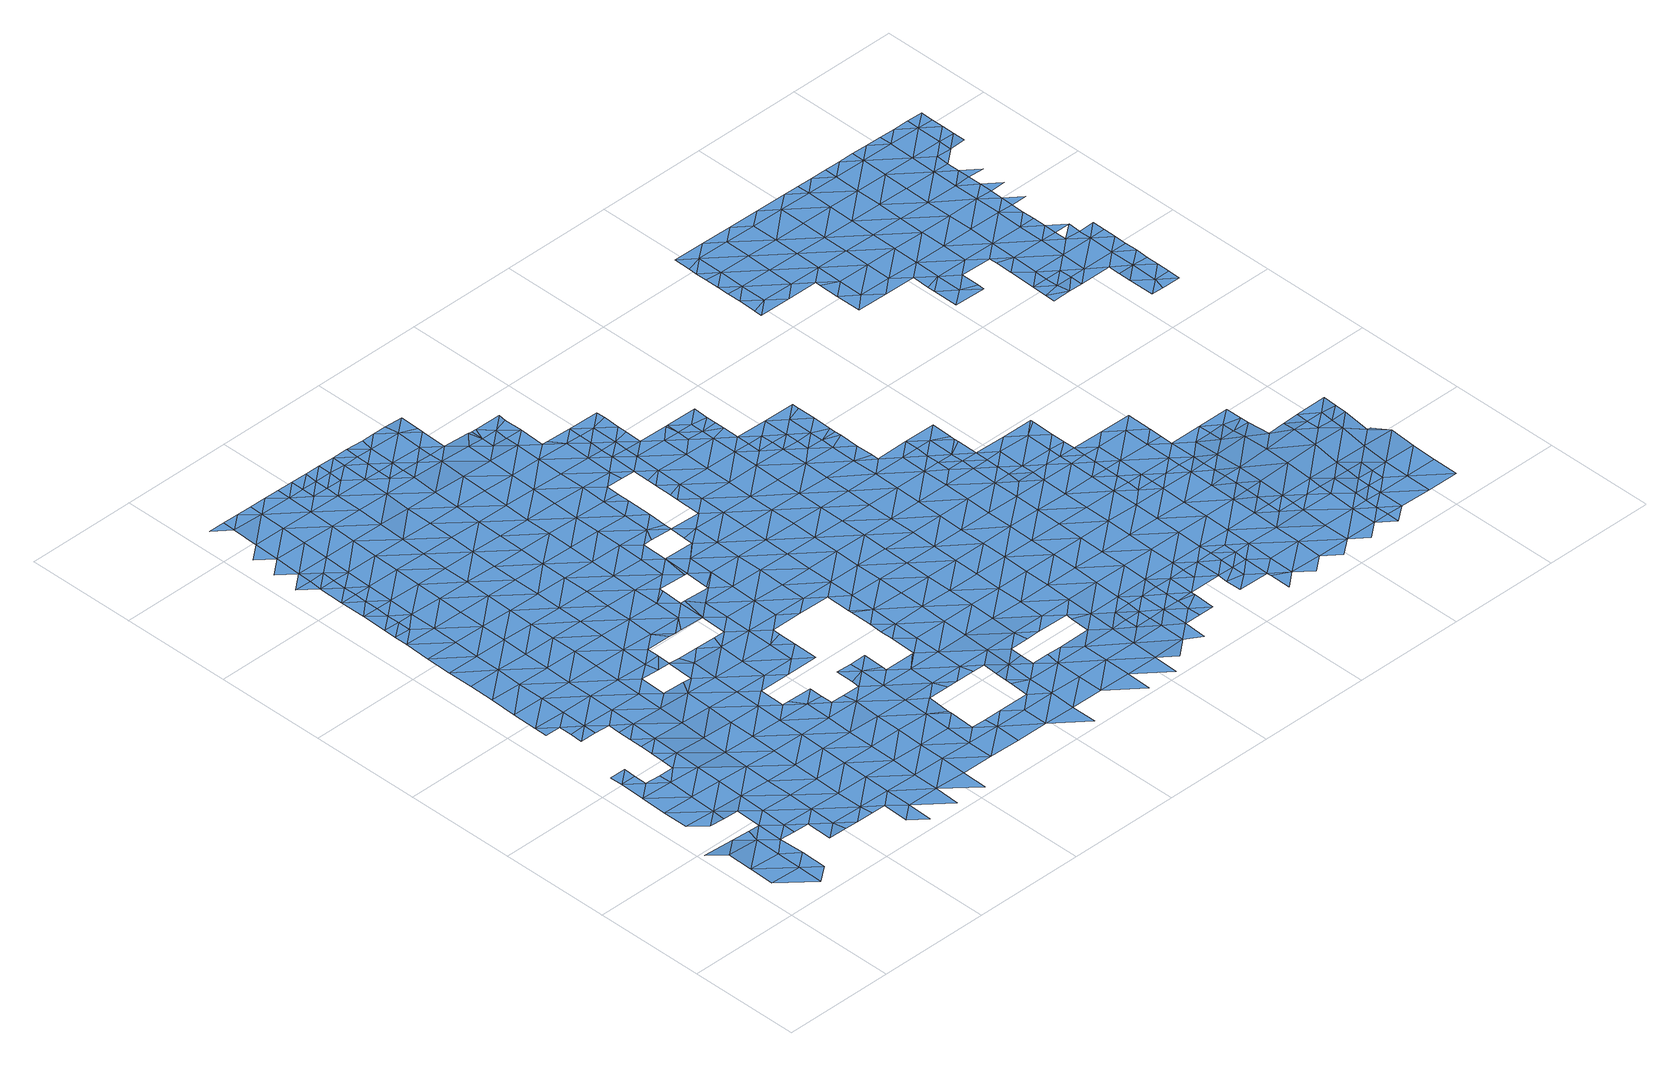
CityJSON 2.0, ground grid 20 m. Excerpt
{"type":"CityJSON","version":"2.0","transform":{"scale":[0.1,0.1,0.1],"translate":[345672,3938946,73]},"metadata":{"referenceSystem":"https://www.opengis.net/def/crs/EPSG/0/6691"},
"CityObjects":{
"waterbody1":{"type":"WaterBody","attributes":{"name":"5","class":"1140","function":"1","WaterBodyRiverFloodingRiskAttribute.description":"3","WaterBodyRiverFloodingRiskAttribute.rankOrg":"1","WaterBodyRiverFloodingRiskAttribute.adminType":"2","WaterBodyRiverFloodingRiskAttribute.scale":"L2"},"geometry":[{"type":"MultiSurface","lod":"1","boundaries":[[[0,1,2]],[[2,1,3]],[[4,5,0]],[[6,5,7]],[[8,4,0]],[[8,0,2]],[[4,7,5]],[[2,3,9]],[[10,2,9]],[[8,2,10]],[[4,11,7]],[[12,13,14]],[[15,13,12]],[[16,17,15]],[[4,8,18]],[[8,10,18]],[[12,14,19]],[[17,20,21]],[[22,4,18]],[[11,4,22]],[[16,15,12]],[[16,23,17]],[[20,24,21]],[[21,25,26]],[[24,25,21]],[[17,23,20]],[[12,19,27]],[[22,18,28]],[[18,29,28]],[[28,30,22]],[[31,16,12]],[[22,30,27]],[[32,20,23]],[[29,33,28]],[[12,27,34]],[[35,23,16]],[[23,36,32]],[[27,30,34]],[[31,12,34]],[[28,37,30]],[[38,39,40]],[[33,41,42]],[[41,43,42]],[[28,33,37]],[[35,16,31]],[[23,35,36]],[[30,44,34]],[[39,45,40]],[[37,33,42]],[[40,46,47]],[[48,49,50]],[[43,51,42]],[[50,49,52]],[[39,48,50]],[[36,53,54]],[[55,31,34]],[[30,37,44]],[[50,45,39]],[[56,57,47]],[[54,53,58]],[[59,37,42]],[[36,35,53]],[[60,55,34]],[[52,61,50]],[[31,55,35]],[[46,56,47]],[[34,44,60]],[[40,45,46]],[[62,63,57]],[[64,65,66]],[[64,58,65]],[[42,51,59]],[[58,53,65]],[[67,59,51]],[[35,68,53]],[[59,69,37]],[[70,45,50]],[[71,66,72]],[[44,37,69]],[[66,65,72]],[[61,71,72]],[[70,46,45]],[[50,61,73]],[[62,57,56]],[[74,63,62]],[[75,76,74]],[[35,55,68]],[[77,59,67]],[[60,44,78]],[[61,72,73]],[[65,53,79]],[[70,50,73]],[[60,80,55]],[[44,69,78]],[[81,82,76]],[[46,83,56]],[[53,68,79]],[[79,84,65]],[[74,62,75]],[[77,85,59]],[[86,87,88]],[[89,69,59]],[[72,65,84]],[[82,90,91]],[[80,60,78]],[[55,92,68]],[[80,92,55]],[[83,46,70]],[[77,88,87]],[[56,93,62]],[[81,76,75]],[[83,93,56]],[[85,89,59]],[[81,94,82]],[[87,85,77]],[[73,72,95]],[[96,70,73]],[[69,97,78]],[[92,98,68]],[[72,84,95]],[[90,82,94]],[[99,83,70]],[[96,73,95]],[[79,68,100]],[[101,81,75]],[[102,85,87]],[[62,93,103]],[[97,69,89]],[[75,62,104]],[[105,106,107]],[[105,90,94]],[[107,90,105]],[[68,98,100]],[[108,95,84]],[[80,78,109]],[[99,70,96]],[[80,110,92]],[[111,93,83]],[[84,79,112]],[[62,103,104]],[[113,114,115]],[[99,116,83]],[[109,78,97]],[[109,110,80]],[[102,87,117]],[[95,118,96]],[[119,120,121]],[[119,106,120]],[[92,110,98]],[[116,111,83]],[[122,123,115]],[[79,100,112]],[[101,75,104]],[[106,105,120]],[[94,81,101]],[[108,118,95]],[[114,124,115]],[[89,85,125]],[[126,99,96]],[[93,127,103]],[[101,128,94]],[[94,129,105]],[[125,85,102]],[[130,131,132]],[[108,84,112]],[[130,121,131]],[[126,96,118]],[[125,133,89]],[[134,135,122]],[[121,120,131]],[[128,129,94]],[[110,136,98]],[[124,137,115]],[[97,89,133]],[[138,122,115]],[[105,139,120]],[[140,112,100]],[[141,142,124]],[[141,132,142]],[[126,143,99]],[[127,144,103]],[[132,131,142]],[[100,98,140]],[[93,111,127]],[[137,138,115]],[[99,145,116]],[[146,131,120]],[[104,103,144]],[[109,97,147]],[[142,137,124]],[[148,125,102]],[[118,108,149]],[[143,145,99]],[[150,151,102]],[[98,136,140]],[[152,153,154]],[[97,133,147]],[[144,155,104]],[[139,105,129]],[[116,145,111]],[[156,143,126]],[[138,157,122]],[[151,148,102]],[[158,149,108]],[[101,104,155]],[[110,109,159]],[[101,160,128]],[[161,133,125]],[[108,112,162]],[[159,109,147]],[[134,122,157]],[[162,112,140]],[[163,158,108]],[[146,120,139]],[[111,164,127]],[[146,165,131]],[[162,163,108]],[[166,140,136]],[[128,160,129]],[[157,167,134]],[[145,164,111]],[[148,161,125]],[[152,154,168]],[[136,110,169]],[[142,131,165]],[[142,170,137]],[[154,134,167]],[[160,101,155]],[[110,159,169]],[[129,171,139]],[[172,138,137]],[[143,156,173]],[[160,171,129]],[[174,140,166]],[[168,154,167]],[[173,156,175]],[[162,140,174]],[[144,127,176]],[[147,133,177]],[[166,136,178]],[[179,155,144]],[[163,180,158]],[[145,143,181]],[[136,169,178]],[[182,146,139]],[[181,143,173]],[[127,164,176]],[[177,183,147]],[[142,165,170]],[[175,158,180]],[[151,184,148]],[[171,182,139]],[[185,163,162]],[[133,161,177]],[[166,178,186]],[[187,168,167]],[[181,188,145]],[[159,147,183]],[[159,189,169]],[[190,175,180]],[[191,178,169]],[[155,192,160]],[[157,138,172]],[[145,193,164]],[[144,176,179]],[[137,170,172]],[[182,194,146]],[[162,174,185]],[[184,195,148]],[[189,191,169]],[[167,196,187]],[[197,190,180]],[[164,193,176]],[[165,146,194]],[[191,198,178]],[[192,155,179]],[[163,199,180]],[[167,157,200]],[[161,148,195]],[[186,178,201]],[[165,202,170]],[[203,177,161]],[[204,199,163]],[[159,183,189]],[[157,172,200]],[[193,145,188]],[[200,205,167]],[[206,179,176]],[[204,163,185]],[[201,178,198]],[[171,160,207]],[[199,197,180]],[[174,208,185]],[[188,181,209]],[[210,182,171]],[[167,205,196]],[[170,211,172]],[[160,192,207]],[[189,212,191]],[[165,194,202]],[[177,203,183]],[[161,195,213]],[[210,194,182]],[[214,188,209]],[[176,193,206]],[[203,161,213]],[[211,170,202]],[[171,207,215]],[[216,204,185]],[[211,217,172]],[[184,218,195]],[[219,196,205]],[[220,221,179]],[[222,205,200]],[[188,223,193]],[[220,179,206]],[[224,207,192]],[[195,225,213]],[[200,172,217]],[[223,188,214]],[[171,215,210]],[[226,197,199]],[[192,179,221]],[[189,183,227]],[[212,189,228]],[[210,229,194]],[[230,222,200]],[[185,208,216]],[[231,219,205]],[[232,199,204]],[[183,203,227]],[[224,215,207]],[[233,203,213]],[[223,214,234]],[[202,194,229]],[[235,231,205]],[[218,184,236]],[[193,237,206]],[[205,222,235]],[[233,213,225]],[[230,200,217]],[[225,195,218]],[[228,189,238]],[[237,220,206]],[[239,204,216]],[[226,199,240]],[[189,227,238]],[[241,210,215]],[[242,223,234]],[[232,240,199]],[[208,243,216]],[[192,221,224]],[[244,203,233]],[[193,223,245]],[[246,217,211]],[[224,241,215]],[[247,203,244]],[[202,229,248]],[[227,203,247]],[[211,202,249]],[[250,222,230]],[[225,218,251]],[[204,239,232]],[[252,253,254]],[[193,245,237]],[[252,228,253]],[[249,202,248]],[[220,255,221]],[[249,246,211]],[[256,229,210]],[[228,238,253]],[[257,245,223]],[[217,246,230]],[[216,258,239]],[[241,259,210]],[[253,260,254]],[[230,261,250]],[[232,262,240]],[[216,243,258]],[[259,256,210]],[[240,262,242]],[[223,242,257]],[[218,236,263]],[[220,237,255]],[[251,218,264]],[[238,227,265]],[[266,237,245]],[[239,267,232]],[[227,247,265]],[[268,261,230]],[[269,257,242]],[[270,239,258]],[[271,264,218]],[[253,238,272]],[[246,268,230]],[[273,266,245]],[[273,245,257]],[[224,221,274]],[[275,265,247]],[[276,260,253]],[[248,229,256]],[[274,221,255]],[[239,270,267]],[[277,276,253]],[[277,253,272]],[[242,278,269]],[[274,279,224]],[[224,280,241]],[[271,218,263]],[[242,262,278]],[[256,281,248]],[[267,282,232]],[[272,238,283]],[[284,255,237]],[[238,265,283]],[[266,284,237]],[[279,280,224]],[[249,248,281]],[[232,285,262]],[[241,280,259]],[[286,287,261]],[[268,286,261]],[[275,288,265]],[[282,285,232]],[[289,290,287]],[[262,285,278]],[[283,291,272]],[[246,249,292]],[[293,264,271]],[[259,294,256]],[[284,295,255]],[[268,246,296]],[[297,282,267]],[[269,278,298]],[[299,284,266]],[[249,281,292]],[[289,287,286]],[[295,300,255]],[[301,302,268]],[[303,279,274]],[[285,304,278]],[[305,306,263]],[[256,307,281]],[[268,296,301]],[[274,255,300]],[[283,265,308]],[[286,268,302]],[[259,280,294]],[[265,288,308]],[[294,307,256]],[[296,246,309]],[[310,289,286]],[[306,293,271]],[[246,292,309]],[[263,311,305]],[[271,263,306]],[[283,312,291]],[[298,278,304]],[[313,280,279]],[[310,286,302]],[[314,292,281]],[[315,295,284]],[[288,316,308]],[[317,318,298]],[[319,283,308]],[[320,296,309]],[[321,289,310]],[[312,283,319]],[[303,274,300]],[[303,313,279]],[[313,294,280]],[[304,317,298]],[[284,299,315]],[[322,282,297]],[[318,317,323]],[[315,299,323]],[[324,308,316]],[[325,300,295]],[[306,326,293]],[[281,307,327]],[[328,329,312]],[[315,325,295]],[[285,282,322]],[[309,330,320]],[[331,326,332]],[[333,315,323]],[[331,293,326]],[[314,281,327]],[[322,334,285]],[[285,335,304]],[[312,319,328]],[[336,319,308]],[[333,323,317]],[[337,338,329]],[[309,292,339]],[[340,324,341]],[[328,337,329]],[[305,342,306]],[[336,308,324]],[[341,332,340]],[[339,292,314]],[[300,343,303]],[[309,339,330]],[[332,326,340]],[[344,294,313]],[[343,300,325]],[[345,338,337]],[[333,346,315]],[[322,297,347]],[[348,326,306]],[[307,294,349]],[[307,350,327]],[[337,351,345]],[[352,340,326]],[[285,334,335]],[[319,353,328]],[[336,324,340]],[[349,294,344]],[[354,343,325]],[[355,351,356]],[[303,357,313]],[[342,305,358]],[[317,304,359]],[[355,345,351]],[[343,357,303]],[[360,353,319]],[[353,337,328]],[[361,334,322]],[[362,330,339]],[[347,361,322]],[[333,317,359]],[[319,336,360]],[[363,336,340]],[[304,335,359]],[[350,307,349]],[[314,327,350]],[[364,356,351]],[[365,363,340]],[[348,306,342]],[[366,343,354]],[[347,356,364]],[[346,333,367]],[[340,352,365]],[[368,351,337]],[[352,326,348]],[[369,335,334]],[[333,370,367]],[[364,361,347]],[[339,314,371]],[[344,372,349]],[[333,359,370]],[[362,339,373]],[[371,314,350]],[[313,357,374]],[[344,313,372]],[[371,375,339]],[[376,377,358]],[[368,337,353]],[[378,343,366]],[[379,352,348]],[[380,336,363]],[[369,334,361]],[[372,313,374]],[[335,381,359]],[[368,382,351]],[[351,383,364]],[[357,343,384]],[[369,381,335]],[[377,385,358]],[[386,350,349]],[[387,388,366]],[[343,378,384]],[[360,336,380]],[[387,367,388]],[[373,339,375]],[[382,383,351]],[[384,389,357]],[[390,353,360]],[[367,370,388]],[[342,358,385]],[[391,380,363]],[[359,392,370]],[[393,386,349]],[[374,357,389]],[[381,392,359]],[[348,342,385]],[[393,349,372]],[[379,348,394]],[[389,395,374]],[[383,396,364]],[[397,372,374]],[[350,398,371]],[[399,360,380]],[[353,390,368]],[[395,397,374]],[[400,366,388]],[[401,369,361]],[[371,402,375]],[[403,373,375]],[[361,364,396]],[[392,404,370]],[[370,405,388]],[[406,348,385]],[[396,401,361]],[[394,348,406]],[[401,381,369]],[[360,399,390]],[[402,407,375]],[[380,391,408]],[[407,403,375]],[[371,398,402]],[[350,386,398]],[[408,409,380]],[[410,392,381]],[[405,370,404]],[[382,411,383]],[[388,405,400]],[[368,390,412]],[[393,372,413]],[[382,368,411]],[[414,386,393]],[[372,397,413]],[[403,407,415]],[[385,377,416]],[[417,394,406]],[[399,380,409]],[[418,413,397]],[[413,414,393]],[[419,402,398]],[[420,390,399]],[[377,421,416]],[[416,422,385]],[[368,412,411]],[[383,423,396]],[[409,424,399]],[[386,425,398]],[[426,404,392]],[[411,423,383]],[[381,401,410]],[[427,409,408]],[[406,385,422]],[[424,420,399]],[[428,425,386]],[[429,400,405]],[[430,400,429]],[[431,419,398]],[[432,417,406]],[[390,420,412]],[[433,426,392]],[[434,435,430]],[[425,431,398]],[[433,392,410]],[[418,436,413]],[[396,437,401]],[[435,434,438]],[[434,430,429]],[[386,414,428]],[[437,410,401]],[[436,439,413]],[[406,422,432]],[[405,404,426]],[[413,439,414]],[[440,441,438]],[[412,442,411]],[[405,443,429]],[[396,423,444]],[[434,440,438]],[[440,436,441]],[[445,425,428]],[[446,447,416]],[[448,424,409]],[[427,448,409]],[[449,442,412]],[[417,450,451]],[[449,412,420]],[[411,442,423]],[[452,432,422]],[[396,444,437]],[[451,450,427]],[[453,454,414]],[[450,417,432]],[[453,414,439]],[[429,455,434]],[[437,456,410]],[[422,416,447]],[[440,457,436]],[[410,458,433]],[[428,414,454]],[[405,426,443]],[[436,457,439]],[[459,452,422]],[[460,420,424]],[[454,461,428]],[[456,458,410]],[[423,462,444]],[[445,428,463]],[[452,464,432]],[[461,463,428]],[[464,465,432]],[[432,465,450]],[[427,450,448]],[[429,443,455]],[[466,439,457]],[[467,424,448]],[[422,447,459]],[[426,433,458]],[[444,468,437]],[[440,434,469]],[[470,457,440]],[[420,471,449]],[[423,442,462]],[[469,434,455]],[[458,472,426]],[[460,424,467]],[[465,473,450]],[[460,471,420]],[[474,452,459]],[[475,442,449]],[[443,426,472]],[[450,476,448]],[[437,477,456]],[[444,462,468]],[[466,457,478]],[[443,479,455]],[[476,467,448]],[[480,447,481]],[[440,469,470]],[[459,447,480]],[[475,462,442]],[[482,474,459]],[[483,479,443]],[[480,482,459]],[[483,443,472]],[[437,468,477]],[[484,457,470]],[[465,485,473]],[[478,457,484]],[[450,473,476]],[[458,456,486]],[[449,471,475]],[[458,487,472]],[[475,488,462]],[[462,489,468]],[[456,477,486]],[[485,490,473]],[[469,455,491]],[[492,471,460]],[[493,484,470]],[[494,495,480]],[[496,467,476]],[[460,467,492]],[[497,478,484]],[[487,458,486]],[[482,480,495]],[[498,483,472]],[[455,479,491]],[[499,493,470]],[[492,467,496]],[[470,469,499]],[[477,468,489]],[[500,482,495]],[[501,498,472]],[[502,497,484]],[[498,479,483]],[[462,488,489]],[[502,484,493]],[[501,472,487]],[[471,503,475]],[[504,495,494]],[[469,491,499]],[[505,496,476]],[[473,490,506]],[[507,506,490]],[[508,500,495]],[[479,509,491]],[[475,503,488]],[[476,473,505]],[[504,508,495]],[[471,492,510]],[[497,502,511]],[[477,489,512]],[[486,477,513]],[[498,514,479]],[[515,493,499]],[[509,516,491]],[[473,506,505]],[[487,486,513]],[[471,510,503]],[[516,517,491]],[[479,514,509]],[[477,512,513]],[[500,508,518]],[[503,519,488]],[[488,520,489]],[[499,491,517]],[[507,521,506]],[[522,510,492]],[[519,520,488]],[[520,512,489]],[[501,487,523]],[[496,505,524]],[[515,499,525]],[[492,496,522]],[[523,487,513]],[[499,517,525]],[[523,526,501]],[[527,509,514]],[[521,528,506]],[[529,515,525]],[[496,524,522]],[[498,530,514]],[[498,501,526]],[[506,531,505]],[[532,513,512]],[[510,533,503]],[[526,534,498]],[[530,535,514]],[[535,536,514]],[[498,534,530]],[[537,512,520]],[[510,522,538]],[[527,514,536]],[[503,539,519]],[[521,540,528]],[[524,505,531]],[[533,510,538]],[[506,528,531]],[[523,541,526]],[[523,513,532]],[[512,537,532]],[[519,542,520]],[[540,543,528]],[[544,530,534]],[[541,545,526]],[[546,547,548]],[[549,534,526]],[[542,537,520]],[[550,524,531]],[[522,551,538]],[[523,552,541]],[[503,533,539]],[[548,553,554]],[[522,524,551]],[[549,526,545]],[[523,532,552]],[[555,544,534]],[[556,532,537]],[[542,519,539]],[[557,531,528]],[[553,548,547]],[[524,550,551]],[[546,558,547]],[[559,528,543]],[[555,534,549]],[[551,560,538]],[[561,556,537]],[[542,561,537]],[[556,562,532]],[[559,557,528]],[[563,552,532]],[[564,544,555]],[[533,538,560]],[[562,563,532]],[[531,557,550]],[[565,541,552]],[[566,539,533]],[[547,567,553]],[[558,567,547]],[[559,543,568]],[[569,542,539]],[[570,571,572]],[[563,573,552]],[[574,566,533]],[[573,565,552]],[[574,533,560]],[[571,570,558]],[[557,575,550]],[[550,576,551]],[[566,569,539]],[[577,556,561]],[[568,578,559]],[[575,576,550]],[[570,579,558]],[[580,581,542]],[[542,581,561]],[[558,579,567]],[[542,569,580]],[[551,582,560]],[[583,577,561]],[[576,582,551]],[[584,557,559]],[[585,578,586]],[[560,582,574]],[[561,581,583]],[[586,567,585]],[[587,569,566]],[[567,579,585]],[[588,577,583]],[[584,575,557]],[[559,578,589]],[[582,590,574]],[[578,585,589]],[[566,591,587]],[[570,592,593]],[[584,559,589]],[[594,576,575]],[[579,570,595]],[[596,591,566]],[[566,574,596]],[[585,579,595]],[[597,589,585]],[[576,598,582]],[[570,593,595]],[[596,574,590]],[[575,584,599]],[[598,600,582]],[[601,590,582]],[[600,601,582]],[[594,575,599]],[[576,594,598]],[[602,584,589]],[[585,595,597]],[[597,603,589]],[[604,591,596]],[[605,606,590]],[[593,607,595]],[[605,590,601]],[[584,602,599]],[[596,590,606]],[[608,604,596]],[[609,598,594]],[[606,608,596]],[[593,610,607]],[[595,611,597]],[[589,603,602]],[[612,603,597]],[[613,604,608]],[[611,595,607]],[[609,594,614]],[[615,612,597]],[[599,602,616]],[[594,599,617]],[[612,618,603]],[[618,619,603]],[[603,619,602]],[[599,616,617]],[[597,611,615]],[[614,594,617]],[[619,620,602]],[[621,616,602]],[[620,621,602]],[[622,623,607]],[[607,624,611]],[[625,612,615]],[[626,614,617]],[[624,615,611]],[[627,628,616]],[[616,621,627]],[[617,616,628]],[[617,629,626]],[[630,629,617]],[[625,615,631]],[[607,623,624]],[[617,628,630]],[[632,631,615]],[[632,615,624]],[[633,624,623]],[[634,633,623]],[[623,635,634]],[[636,631,632]],[[633,637,624]],[[637,638,624]],[[632,624,638]],[[632,639,636]],[[632,638,639]],[[640,639,638]],[[640,638,641]],[[642,639,640]],[[641,643,640]],[[644,643,641]],[[640,645,642]],[[643,645,640]]]}]},
"waterbody2":{"type":"WaterBody","attributes":{"name":"5","class":"1140","function":"1","WaterBodyRiverFloodingRiskAttribute.description":"3","WaterBodyRiverFloodingRiskAttribute.rankOrg":"2","WaterBodyRiverFloodingRiskAttribute.adminType":"2","WaterBodyRiverFloodingRiskAttribute.scale":"L2"},"geometry":[{"type":"MultiSurface","lod":"1","boundaries":[[[91,107,646]],[[106,647,646]],[[107,91,90]],[[107,106,646]],[[119,121,647]],[[647,121,648]],[[647,106,119]],[[114,113,649]],[[130,132,648]],[[648,132,649]],[[648,121,130]],[[649,124,114]],[[141,124,649]],[[649,132,141]]]}]},
"waterbody3":{"type":"WaterBody","attributes":{"name":"5","class":"1140","function":"1","WaterBodyRiverFloodingRiskAttribute.description":"3","WaterBodyRiverFloodingRiskAttribute.rankOrg":"2","WaterBodyRiverFloodingRiskAttribute.adminType":"2","WaterBodyRiverFloodingRiskAttribute.scale":"L2"},"geometry":[{"type":"MultiSurface","lod":"1","boundaries":[[[250,287,650]],[[222,250,650]],[[651,231,235]],[[650,235,222]],[[287,290,650]],[[290,651,650]],[[651,235,650]],[[261,287,250]]]}]},
"waterbody4":{"type":"WaterBody","attributes":{"name":"5","class":"1140","function":"1","WaterBodyRiverFloodingRiskAttribute.description":"3","WaterBodyRiverFloodingRiskAttribute.rankOrg":"2","WaterBodyRiverFloodingRiskAttribute.adminType":"2","WaterBodyRiverFloodingRiskAttribute.scale":"L2"},"geometry":[{"type":"MultiSurface","lod":"1","boundaries":[[[320,330,652]],[[362,373,653]],[[310,654,321]],[[655,654,656]],[[657,658,656]],[[330,362,653]],[[302,301,652]],[[653,373,659]],[[652,296,320]],[[657,656,659]],[[301,296,652]],[[654,302,652]],[[654,310,302]],[[660,321,654]],[[655,660,654]],[[661,655,656]],[[661,656,658]],[[656,653,659]],[[330,653,652]],[[653,656,652]],[[652,656,654]]]}]},
"waterbody5":{"type":"WaterBody","attributes":{"name":"5","class":"1140","function":"1","WaterBodyRiverFloodingRiskAttribute.description":"3","WaterBodyRiverFloodingRiskAttribute.rankOrg":"2","WaterBodyRiverFloodingRiskAttribute.adminType":"2","WaterBodyRiverFloodingRiskAttribute.scale":"L2"},"geometry":[{"type":"MultiSurface","lod":"1","boundaries":[[[662,407,402]],[[663,662,431]],[[664,662,665]],[[663,665,662]],[[419,431,662]],[[419,662,402]],[[662,664,407]],[[664,415,407]]]}]},
"waterbody6":{"type":"WaterBody","attributes":{"name":"5","class":"1140","function":"1","WaterBodyRiverFloodingRiskAttribute.description":"3","WaterBodyRiverFloodingRiskAttribute.rankOrg":"2","WaterBodyRiverFloodingRiskAttribute.adminType":"2","WaterBodyRiverFloodingRiskAttribute.scale":"L2"},"geometry":[{"type":"MultiSurface","lod":"1","boundaries":[[[666,667,668]],[[669,478,670]],[[668,669,670]],[[669,668,667]],[[667,463,461]],[[669,667,454]],[[454,667,461]],[[453,439,669]],[[669,439,466]],[[466,478,669]],[[454,453,669]],[[667,671,463]],[[671,667,666]]]}]},
"waterbody7":{"type":"WaterBody","attributes":{"name":"5","class":"1140","function":"1","WaterBodyRiverFloodingRiskAttribute.description":"3","WaterBodyRiverFloodingRiskAttribute.rankOrg":"2","WaterBodyRiverFloodingRiskAttribute.adminType":"2","WaterBodyRiverFloodingRiskAttribute.scale":"L2"},"geometry":[{"type":"MultiSurface","lod":"1","boundaries":[[[672,673,674]],[[515,674,673]],[[674,515,529]],[[515,502,493]],[[673,502,515]],[[511,502,673]],[[511,673,672]]]}]},
"waterbody8":{"type":"WaterBody","attributes":{"name":"5","class":"1140","function":"1","WaterBodyRiverFloodingRiskAttribute.description":"3","WaterBodyRiverFloodingRiskAttribute.rankOrg":"2","WaterBodyRiverFloodingRiskAttribute.adminType":"2","WaterBodyRiverFloodingRiskAttribute.scale":"L2"},"geometry":[{"type":"MultiSurface","lod":"1","boundaries":[[[543,540,675]],[[507,490,676]],[[676,490,482]],[[490,677,482]],[[474,482,677]],[[474,677,452]],[[464,677,465]],[[485,677,490]],[[676,521,507]],[[500,518,676]],[[578,568,586]],[[540,521,675]],[[676,482,500]],[[518,675,521]],[[568,543,678]],[[464,452,677]],[[518,521,676]],[[485,465,677]],[[678,586,568]],[[553,586,678]],[[675,554,543]],[[678,554,553]],[[543,554,678]],[[553,567,586]],[[675,518,554]]]}]},
"waterbody9":{"type":"WaterBody","attributes":{"name":"5","class":"1140","function":"1","WaterBodyRiverFloodingRiskAttribute.description":"3","WaterBodyRiverFloodingRiskAttribute.rankOrg":"2","WaterBodyRiverFloodingRiskAttribute.adminType":"2","WaterBodyRiverFloodingRiskAttribute.scale":"L2"},"geometry":[{"type":"MultiSurface","lod":"1","boundaries":[[[679,517,516]],[[680,517,679]],[[527,536,679]],[[681,682,683]],[[684,681,685]],[[544,684,685]],[[544,564,684]],[[509,527,679]],[[535,530,685]],[[685,536,535]],[[536,685,683]],[[680,536,683]],[[530,544,685]],[[682,686,683]],[[679,516,509]],[[679,536,680]],[[686,680,683]],[[685,681,683]]]}]},
"waterbody10":{"type":"WaterBody","attributes":{"name":"5","class":"1140","function":"1","WaterBodyRiverFloodingRiskAttribute.description":"3","WaterBodyRiverFloodingRiskAttribute.rankOrg":"2","WaterBodyRiverFloodingRiskAttribute.adminType":"2","WaterBodyRiverFloodingRiskAttribute.scale":"L2"},"geometry":[{"type":"MultiSurface","lod":"1","boundaries":[[[577,562,556]],[[687,688,563]],[[687,563,562]],[[689,690,687]],[[577,588,687]],[[688,691,692]],[[688,690,691]],[[688,687,690]],[[692,565,688]],[[562,577,687]],[[689,687,588]],[[688,573,563]],[[573,688,565]]]}]},
"waterbody11":{"type":"WaterBody","attributes":{"name":"5","class":"1140","function":"1","WaterBodyRiverFloodingRiskAttribute.description":"3","WaterBodyRiverFloodingRiskAttribute.rankOrg":"2","WaterBodyRiverFloodingRiskAttribute.adminType":"2","WaterBodyRiverFloodingRiskAttribute.scale":"L2"},"geometry":[{"type":"MultiSurface","lod":"1","boundaries":[[[693,694,695]],[[696,695,697]],[[581,693,583]],[[581,694,693]],[[580,694,581]],[[698,693,695]],[[580,587,694]],[[699,695,696]],[[588,693,698]],[[583,693,588]],[[700,604,613]],[[604,700,701]],[[697,701,700]],[[697,695,701]],[[695,694,701]],[[591,701,694]],[[604,701,591]],[[587,591,694]],[[587,580,569]],[[698,695,699]]]}]},
"waterbody12":{"type":"WaterBody","attributes":{"name":"5","class":"1140","function":"1","WaterBodyRiverFloodingRiskAttribute.description":"3","WaterBodyRiverFloodingRiskAttribute.rankOrg":"2","WaterBodyRiverFloodingRiskAttribute.adminType":"2","WaterBodyRiverFloodingRiskAttribute.scale":"L2"},"geometry":[{"type":"MultiSurface","lod":"1","boundaries":[[[609,702,598]],[[702,601,600]],[[600,598,702]],[[703,601,702]],[[605,601,703]],[[606,605,703]],[[609,614,702]],[[703,704,606]],[[608,704,613]],[[608,606,704]],[[703,702,705]],[[706,613,704]],[[702,614,705]],[[625,707,612]],[[708,704,703]],[[618,707,619]],[[618,612,707]],[[705,614,626]],[[709,708,703]],[[707,710,619]],[[710,621,620]],[[708,706,704]],[[620,619,710]],[[703,705,709]],[[625,631,707]],[[626,629,705]],[[627,621,711]],[[621,710,711]],[[628,627,711]],[[705,712,709]],[[707,713,710]],[[705,629,712]],[[630,714,629]],[[630,628,714]],[[715,708,709]],[[628,711,714]],[[716,713,707]],[[707,631,716]],[[717,709,712]],[[718,706,708]],[[636,716,631]],[[715,709,717]],[[712,629,719]],[[629,714,719]],[[711,710,713]],[[720,633,634]],[[718,708,715]],[[634,635,720]],[[636,639,716]],[[720,721,633]],[[719,714,722]],[[637,633,721]],[[711,713,723]],[[714,711,724]],[[712,719,725]],[[726,725,719]],[[638,637,641]],[[639,727,716]],[[728,713,716]],[[719,722,726]],[[641,637,721]],[[711,723,724]],[[722,714,724]],[[727,728,716]],[[642,727,639]],[[644,641,721]],[[729,722,724]],[[721,720,730]],[[723,713,728]],[[731,644,721]],[[724,723,732]],[[730,731,721]],[[724,733,729]],[[642,645,727]],[[732,723,734]],[[724,732,733]],[[723,728,734]],[[731,735,644]],[[734,736,732]],[[643,735,645]],[[727,737,728]],[[643,644,735]],[[727,645,738]],[[734,728,739]],[[740,736,734]],[[645,735,738]],[[731,730,741]],[[737,727,738]],[[740,734,739]],[[742,735,731]],[[741,743,731]],[[739,728,737]],[[736,740,744]],[[743,742,731]],[[745,738,735]],[[746,739,737]],[[737,738,747]],[[738,745,747]],[[746,737,748]],[[735,742,745]],[[737,747,748]],[[747,745,749]]]}]},
"waterbody13":{"type":"WaterBody","attributes":{"name":"5","class":"1140","function":"1","WaterBodyRiverFloodingRiskAttribute.description":"3","WaterBodyRiverFloodingRiskAttribute.rankOrg":"3","WaterBodyRiverFloodingRiskAttribute.adminType":"2","WaterBodyRiverFloodingRiskAttribute.scale":"L2"},"geometry":[{"type":"MultiSurface","lod":"1","boundaries":[[[750,726,722]],[[750,751,752]],[[725,750,752]],[[729,751,750]],[[750,725,726]],[[722,729,750]],[[733,751,729]]]}]},
"waterbody14":{"type":"WaterBody","attributes":{"name":"5","class":"1140","function":"1","WaterBodyRiverFloodingRiskAttribute.description":"3","WaterBodyRiverFloodingRiskAttribute.rankOrg":"3","WaterBodyRiverFloodingRiskAttribute.adminType":"2","WaterBodyRiverFloodingRiskAttribute.scale":"L2"},"geometry":[{"type":"MultiSurface","lod":"1","boundaries":[[[753,739,746]],[[740,739,753]],[[754,746,748]],[[753,754,755]],[[746,754,753]],[[753,755,744]],[[753,744,740]]]}]},
"waterbody15":{"type":"WaterBody","attributes":{"name":"5","class":"1140","function":"1","WaterBodyRiverFloodingRiskAttribute.description":"3","WaterBodyRiverFloodingRiskAttribute.rankOrg":"1","WaterBodyRiverFloodingRiskAttribute.adminType":"2","WaterBodyRiverFloodingRiskAttribute.scale":"L2"},"geometry":[{"type":"MultiSurface","lod":"1","boundaries":[[[756,757,758]],[[759,760,758]],[[761,762,760]],[[763,764,765]],[[766,765,767]],[[768,767,765]],[[768,769,767]],[[768,770,769]],[[771,769,770]],[[772,773,771]],[[774,773,772]],[[775,776,777]],[[778,777,776]],[[779,778,780]],[[781,782,783]],[[784,785,781]],[[786,785,784]],[[787,786,784]],[[788,787,784]],[[789,790,791]],[[792,793,791]],[[794,795,788]],[[795,796,797]],[[798,799,797]],[[800,792,801]],[[800,802,803]],[[804,758,757]],[[805,758,804]],[[805,759,758]],[[761,806,762]],[[806,807,762]],[[808,807,806]],[[808,809,807]],[[810,811,809]],[[810,812,811]],[[809,811,807]],[[807,811,813]],[[813,814,807]],[[815,816,813]],[[813,817,815]],[[813,766,817]],[[817,766,818]],[[819,817,818]],[[820,821,818]],[[767,820,818]],[[767,822,820]],[[823,773,824]],[[825,824,773]],[[826,827,828]],[[811,812,829]],[[766,813,811]],[[818,766,767]],[[814,762,807]],[[816,814,813]],[[830,762,814]],[[762,758,760]],[[756,758,762]],[[756,762,830]],[[819,818,821]],[[767,769,822]],[[773,823,771]],[[831,774,772]],[[825,773,774]],[[832,802,833]],[[833,802,800]],[[801,833,800]],[[799,801,797]],[[801,792,797]],[[792,795,797]],[[792,788,795]],[[791,788,792]],[[790,788,791]],[[834,788,790]],[[834,787,788]],[[835,836,793]],[[793,836,791]],[[836,789,791]],[[835,793,837]],[[793,838,837]],[[838,793,803]],[[803,793,800]],[[793,792,800]],[[785,839,781]],[[839,782,781]],[[840,841,783]],[[842,783,841]],[[783,842,843]],[[842,844,843]],[[842,845,844]],[[846,845,842]],[[845,846,847]],[[846,848,847]],[[846,849,848]],[[850,849,846]],[[851,849,850]],[[852,849,851]],[[853,849,852]],[[853,854,849]],[[850,855,851]],[[855,850,841]],[[856,857,858]],[[856,764,857]],[[856,768,764]],[[768,856,859]],[[856,860,859]],[[856,861,860]],[[859,860,862]],[[862,860,863]],[[863,860,864]],[[860,865,864]],[[797,863,864]],[[797,796,863]],[[866,863,796]],[[866,867,863]],[[866,868,867]],[[828,869,772]],[[870,869,828]],[[775,869,870]],[[775,870,776]],[[870,871,776]],[[870,872,871]],[[776,871,780]],[[871,873,780]],[[847,874,873]],[[847,875,874]],[[876,874,875]],[[877,874,876]],[[873,871,878]],[[845,873,878]],[[873,879,780]],[[873,874,879]],[[866,794,868]],[[880,881,876]],[[795,794,866]],[[794,882,868]],[[781,882,794]],[[781,783,882]],[[784,781,794]],[[875,883,880]],[[883,875,884]],[[848,884,875]],[[848,885,884]],[[848,854,885]],[[788,784,794]],[[844,868,882]],[[868,844,886]],[[844,878,886]],[[872,886,878]],[[886,872,827]],[[828,827,872]],[[862,827,826]],[[827,862,867]],[[828,770,826]],[[828,772,770]],[[887,764,763]],[[888,763,765]],[[889,888,765]],[[889,765,766]],[[811,889,766]],[[829,889,811]],[[890,876,881]],[[874,877,879]],[[877,876,890]],[[875,880,876]],[[779,780,879]],[[780,778,776]],[[869,831,772]],[[772,771,770]],[[826,770,768]],[[872,870,828]],[[886,827,867]],[[871,872,878]],[[886,867,868]],[[795,866,796]],[[864,798,797]],[[867,862,863]],[[859,862,826]],[[859,826,768]],[[768,765,764]],[[887,857,764]],[[858,861,856]],[[861,891,860]],[[891,865,860]],[[865,892,864]],[[892,798,864]],[[848,849,854]],[[847,848,875]],[[847,873,845]],[[850,846,842]],[[844,845,878]],[[844,882,843]],[[783,843,882]],[[841,850,842]],[[782,840,783]],[[855,841,840]]]}]},
"waterbody16":{"type":"WaterBody","attributes":{"name":"5","class":"1140","function":"1","WaterBodyRiverFloodingRiskAttribute.description":"3","WaterBodyRiverFloodingRiskAttribute.rankOrg":"2","WaterBodyRiverFloodingRiskAttribute.adminType":"2","WaterBodyRiverFloodingRiskAttribute.scale":"L2"},"geometry":[{"type":"MultiSurface","lod":"1","boundaries":[[[821,893,894]],[[893,895,894]],[[895,816,815]],[[815,817,894]],[[896,895,893]],[[815,894,895]],[[817,819,894]],[[894,819,821]]]}]},
"waterbody17":{"type":"WaterBody","attributes":{"name":"5","class":"1140","function":"1","WaterBodyRiverFloodingRiskAttribute.description":"3","WaterBodyRiverFloodingRiskAttribute.rankOrg":"2","WaterBodyRiverFloodingRiskAttribute.adminType":"2","WaterBodyRiverFloodingRiskAttribute.scale":"L2"},"geometry":[{"type":"MultiSurface","lod":"1","boundaries":[[[829,897,889]],[[897,763,888]],[[858,898,861]],[[891,899,865]],[[892,900,798]],[[799,833,801]]]}]}
},
"vertices":[
[27,114,11],[26,68,11],[83,67,9],[82,21,9],[85,159,9],[28,160,12],[0,184,13],[57,183,10],[84,113,9],[111,43,9],[112,89,9],[91,182,9],[86,252,11],[30,253,13],[57,229,12],[30,299,13],[87,298,12],[31,345,14],[112,136,8],[85,229,10],[60,368,13],[32,391,14],[113,182,8],[88,344,13],[60,391,14],[61,414,14],[32,414,14],[114,228,9],[141,158,7],[140,135,7],[142,204,8],[144,297,10],[88,367,13],[169,135,6],[143,251,9],[144,343,11],[116,367,12],[198,157,6],[35,553,15],[63,553,15],[35,576,15],[168,88,6],[197,111,6],[202,88,5],[199,203,6],[92,575,15],[93,621,15],[36,622,15],[63,529,15],[62,506,15],[91,529,15],[225,87,5],[91,506,15],[145,389,12],[117,390,12],[200,296,8],[93,668,15],[37,669,16],[117,413,13],[254,110,5],[199,250,7],[119,505,14],[94,714,16],[38,715,16],[118,436,13],[146,436,13],[118,459,14],[256,87,5],[201,342,8],[254,156,5],[148,574,15],[118,482,14],[147,482,14],[148,528,14],[38,761,16],[95,760,16],[39,807,16],[282,86,5],[255,203,5],[202,388,9],[256,249,6],[96,806,16],[40,853,17],[149,620,15],[203,435,11],[310,109,5],[309,17,3],[310,63,4],[281,40,4],[311,155,5],[69,876,17],[40,877,17],[257,295,6],[150,667,15],[97,852,16],[203,481,13],[204,527,14],[312,202,5],[258,341,7],[205,573,14],[258,387,8],[152,805,16],[366,62,4],[151,713,15],[152,759,16],[97,899,17],[69,922,17],[69,899,17],[260,480,11],[313,248,6],[314,294,6],[207,666,15],[259,434,10],[15,1062,18],[44,1061,18],[44,1085,19],[206,619,15],[365,16,3],[232,503,13],[70,945,17],[98,945,17],[70,969,17],[45,1131,21],[16,1108,20],[72,1061,19],[367,108,4],[233,550,14],[207,712,15],[153,852,16],[154,898,16],[71,992,17],[99,991,17],[71,1015,17],[368,154,5],[46,1177,22],[17,1154,22],[314,340,7],[101,1084,19],[101,1130,21],[155,944,16],[315,386,8],[71,1038,18],[100,1037,18],[262,572,13],[208,758,15],[262,618,14],[156,990,17],[369,201,5],[424,107,4],[273,503,11],[422,15,2],[423,61,3],[47,1246,24],[18,1247,24],[46,1223,24],[209,804,15],[266,549,13],[102,1176,22],[289,502,10],[369,247,6],[210,851,16],[424,153,4],[316,433,8],[317,479,9],[263,665,15],[156,1036,18],[343,363,7],[103,1222,23],[75,1246,24],[370,293,7],[157,1083,20],[211,897,16],[158,1129,21],[290,573,13],[344,409,8],[290,549,12],[264,711,15],[425,200,5],[371,339,7],[265,757,15],[318,525,11],[290,595,13],[211,943,16],[426,246,5],[479,60,3],[373,432,8],[356,363,7],[103,1245,24],[319,617,13],[427,292,7],[310,548,11],[399,316,7],[266,803,15],[320,664,14],[212,989,17],[480,106,3],[132,1245,24],[346,548,10],[399,337,7],[374,524,10],[159,1175,22],[400,362,7],[213,1035,18],[482,199,5],[373,478,9],[160,1221,23],[321,710,14],[266,850,15],[400,408,8],[335,594,13],[268,942,16],[214,1082,20],[424,315,7],[481,152,4],[347,594,12],[267,896,15],[429,431,9],[215,1128,21],[537,105,3],[160,1244,24],[322,756,15],[322,802,15],[188,1198,23],[376,617,12],[323,849,15],[509,129,3],[382,547,10],[483,245,5],[455,315,7],[269,988,17],[215,1174,22],[188,1244,24],[431,523,9],[510,175,4],[359,594,12],[188,1221,23],[536,59,2],[377,709,13],[483,291,7],[430,477,9],[403,547,10],[324,895,15],[404,593,11],[457,407,9],[510,181,4],[377,663,13],[271,1127,21],[511,221,6],[270,1034,18],[270,1081,19],[216,1197,23],[535,128,3],[456,329,8],[484,337,8],[456,361,8],[378,755,14],[325,987,16],[404,639,12],[458,453,9],[325,941,15],[483,360,8],[244,1197,23],[432,569,10],[593,58,3],[566,128,3],[539,244,6],[405,685,13],[459,499,9],[272,1173,22],[412,639,12],[458,485,9],[593,104,3],[512,314,7],[405,678,13],[379,801,14],[549,221,6],[513,360,8],[512,322,8],[432,616,10],[380,848,15],[381,894,15],[326,1033,18],[487,522,9],[540,290,7],[434,708,12],[488,568,9],[273,1219,23],[245,1220,23],[567,220,7],[273,1242,24],[245,1243,24],[566,313,8],[327,1080,19],[622,127,4],[381,940,15],[435,754,13],[300,1149,22],[515,499,9],[461,638,10],[457,684,11],[436,800,14],[300,1173,22],[301,1196,23],[436,847,14],[489,615,10],[649,57,3],[650,103,4],[382,986,16],[596,243,7],[328,1126,21],[301,1219,23],[649,11,3],[569,313,8],[437,893,14],[384,1079,18],[463,731,12],[602,220,7],[490,661,10],[461,642,10],[597,289,8],[328,1149,22],[302,1242,24],[544,521,9],[462,684,11],[624,219,7],[463,777,13],[651,149,4],[383,1032,17],[597,335,9],[570,359,9],[357,1149,21],[623,161,5],[623,173,5],[491,707,11],[545,567,9],[546,614,10],[653,242,7],[598,381,9],[570,382,9],[385,1125,20],[652,196,5],[623,193,6],[707,102,4],[492,799,13],[438,939,15],[570,405,10],[518,730,11],[572,498,9],[708,148,4],[439,985,15],[440,1031,16],[599,428,10],[680,172,5],[654,334,9],[479,777,13],[571,446,10],[571,451,10],[493,846,13],[706,56,4],[546,660,10],[653,288,9],[601,520,9],[385,1148,20],[680,218,7],[600,474,10],[680,198,6],[520,776,12],[519,730,11],[655,381,10],[601,566,9],[547,706,10],[440,1078,17],[495,938,14],[413,1148,20],[494,892,13],[441,1124,18],[762,9,4],[763,55,4],[520,789,12],[711,172,5],[709,241,8],[602,613,10],[656,427,10],[657,473,10],[521,822,13],[763,101,5],[496,1031,15],[520,748,11],[548,752,11],[522,868,13],[711,333,10],[713,218,8],[603,659,10],[495,984,14],[736,171,5],[522,890,13],[657,519,10],[523,914,13],[497,1077,15],[710,287,10],[577,775,10],[658,565,10],[469,1100,17],[463,1147,18],[604,705,10],[605,751,10],[764,147,5],[469,1123,17],[737,217,9],[766,240,9],[659,612,10],[712,426,10],[712,380,10],[551,937,12],[552,983,13],[470,1147,17],[819,54,5],[793,170,7],[554,914,12],[497,1100,16],[767,332,10],[818,8,5],[820,100,6],[713,472,10],[767,286,10],[525,1053,15],[660,704,10],[794,216,9],[553,1030,14],[605,797,11],[578,821,11],[526,1099,16],[821,146,7],[660,658,10],[606,844,11],[578,835,11],[579,913,12],[715,564,10],[578,867,11],[580,960,12],[607,890,11],[579,884,11],[769,425,10],[661,750,10],[714,518,10],[536,1053,14],[847,30,6],[876,53,8],[822,239,10],[768,379,10],[822,193,8],[793,204,9],[849,123,8],[580,983,12],[581,1006,13],[662,796,10],[716,611,10],[608,936,11],[716,657,10],[877,99,8],[824,331,11],[581,1029,13],[770,471,10],[582,1052,13],[849,146,8],[850,169,9],[608,959,12],[823,285,11],[771,517,10],[663,843,10],[664,889,10],[825,378,11],[717,703,10],[878,192,10],[877,122,9],[826,424,11],[879,238,11],[771,563,10],[637,959,11],[719,796,10],[905,76,9],[904,35,8],[905,122,10],[718,749,10],[664,935,11],[878,169,10],[772,610,10],[773,656,10],[826,470,11],[827,516,11],[906,168,10],[720,842,10],[881,330,12],[692,912,10],[934,75,10],[933,98,10],[880,284,12],[690,958,10],[775,748,10],[720,888,10],[934,121,11],[774,702,10],[693,935,10],[882,423,12],[961,75,10],[936,237,12],[935,191,12],[934,168,11],[962,114,11],[747,818,10],[881,377,12],[693,958,10],[828,562,11],[829,609,11],[775,795,10],[721,911,10],[748,841,10],[748,864,10],[962,121,11],[883,469,12],[884,515,12],[963,167,12],[937,329,12],[830,655,11],[936,283,12],[749,895,10],[830,701,10],[776,818,10],[992,190,12],[749,911,10],[803,771,10],[992,236,12],[885,608,12],[939,422,12],[831,747,10],[804,794,10],[804,817,10],[885,561,12],[938,376,12],[940,468,12],[991,167,12],[858,678,11],[940,514,12],[1019,166,12],[832,770,10],[859,691,11],[1018,74,12],[1047,96,12],[1018,102,12],[859,724,10],[993,282,13],[994,328,13],[886,654,12],[1047,119,12],[1019,120,12],[860,759,10],[913,584,13],[1049,235,13],[1074,73,12],[1048,189,13],[995,375,12],[941,560,13],[914,607,13],[914,630,13],[860,770,10],[915,677,13],[996,467,12],[1075,119,12],[1048,166,13],[968,491,12],[1102,49,12],[1074,65,12],[1074,27,12],[915,653,13],[996,421,12],[1050,281,13],[1051,327,13],[942,584,13],[1076,165,13],[1103,95,12],[969,514,13],[969,537,13],[1051,374,13],[970,560,13],[1106,234,13],[1104,142,13],[1076,142,13],[997,490,13],[970,583,13],[1105,188,13],[1052,420,13],[1025,490,13],[1130,26,12],[1159,48,12],[1107,326,13],[1160,94,13],[1053,466,13],[1161,141,13],[1079,350,13],[1106,280,13],[1080,373,13],[1080,396,13],[1162,233,14],[1161,187,14],[1053,489,13],[1080,419,13],[1081,443,13],[1216,47,13],[1081,466,13],[1108,350,13],[1187,25,12],[1216,93,13],[1189,163,15],[1082,489,13],[1136,349,13],[1217,140,15],[1163,279,14],[1164,325,13],[1190,186,15],[1190,209,16],[1191,233,16],[1191,256,16],[1244,24,13],[1272,46,13],[1273,92,13],[1218,163,15],[1164,349,13],[1191,279,16],[1192,302,14],[1193,348,13],[1192,325,14],[1246,162,16],[1274,139,15],[1301,69,13],[1301,46,13],[1300,23,13],[1274,162,16],[1301,92,13],[1302,115,14],[1303,161,15],[1330,138,13],[1330,115,13],[1331,161,15],[1359,137,13],[1358,114,13],[1359,160,15],
[41,900,17],[42,946,17],[42,992,17],[43,1038,18],
[216,1220,23],[217,1243,24],
[329,1172,22],[385,1171,21],[329,1218,23],[358,1241,23],[386,1217,22],[414,1205,22],[415,1240,22],[414,1194,22],[334,1241,23],[382,1241,23],
[498,1123,17],[526,1132,16],[479,1146,17],[527,1146,17],
[638,1035,13],[609,1029,13],[637,1005,12],[609,982,12],[637,988,12],[638,1051,13],
[750,957,10],[721,934,10],[749,930,10],
[991,144,12],[934,145,11],[877,146,9],[1047,143,13],
[776,841,10],[805,863,10],[861,816,10],[861,849,10],[833,840,10],[860,782,10],[832,794,10],[862,862,10],
[942,607,13],[943,653,13],[971,622,13],[971,629,13],[971,639,13],[972,676,13],
[998,560,13],[997,513,13],[1055,559,13],[1083,576,13],[1082,535,13],[1027,582,13],[1083,581,13],[1082,510,13],[1054,512,13],
[1108,373,13],[1109,419,13],[1110,465,13],[1165,372,13],[1138,488,13],[1218,186,16],[1166,464,13],[1165,418,13],[1219,232,18],[1220,278,17],[1193,394,13],[1275,231,21],[1220,325,15],[1194,441,13],[1275,185,17],[1194,417,13],[1195,487,13],[1221,371,13],[1329,45,13],[1330,91,13],[1249,347,15],[1276,277,21],[1277,324,18],[1250,393,14],[1250,370,14],[1331,184,17],[1332,230,25],[1277,347,16],[1386,44,13],[1386,90,13],[1305,300,22],[1306,346,16],[1333,276,27],[1387,137,13],[1334,299,25],[1389,229,25],[1388,183,17],[1361,253,27],[1361,276,27],[1442,43,13],[1444,136,13],[1443,90,13],[1362,299,27],[1445,182,16],[1389,252,27],[1417,206,20],[1417,252,27],[1424,205,19],
[1278,370,15],[1306,362,16],[1307,392,15],
[1390,275,28],[1418,273,27],[1418,298,28],
[1425,714,14],[1425,668,14],[1453,690,14],[1482,690,14],[1482,713,14],[1482,736,14],[1454,737,14],[1429,899,13],[1401,922,13],[1400,876,13],[1399,830,12],[1343,877,12],[1344,923,13],[1315,901,12],[1287,924,12],[1259,902,12],[1231,925,12],[1230,879,12],[1202,903,12],[1146,950,12],[1118,974,12],[1090,951,12],[1090,997,12],[1091,1034,12],[1119,1020,12],[1236,1203,12],[1208,1226,12],[1179,1204,12],[1292,1202,12],[1264,1225,12],[1293,1225,12],[1321,1224,12],[1349,1201,12],[1406,1223,12],[1378,1223,12],[1406,1200,12],[1405,1153,12],[1462,1199,12],[1291,1155,12],[1348,1154,12],[1347,1108,12],[1404,1107,12],[1432,1084,12],[1432,1107,12],[1461,1153,12],[1433,1130,12],[1490,1152,12],[1490,1175,12],[1446,667,14],[1481,667,14],[1483,759,14],[1455,783,13],[1483,782,14],[1484,805,14],[1484,828,14],[1456,829,13],[1484,852,14],[1398,784,12],[1426,760,13],[1370,784,12],[1370,761,12],[1370,807,12],[1342,831,11],[1342,808,11],[1315,855,12],[1314,808,11],[1315,886,12],[1258,868,12],[1258,856,12],[1201,857,12],[1288,971,12],[1289,1017,12],[1232,972,12],[1456,852,13],[1426,739,13],[1202,917,12],[1489,1129,13],[1461,1129,12],[1349,1224,12],[1463,1222,12],[1434,1222,12],[1491,1221,12],[1490,1198,12],[1236,1226,12],[1151,1227,12],[1122,1205,12],[1122,1158,12],[1178,1157,12],[1177,1111,12],[1121,1112,12],[1065,1159,12],[1064,1113,12],[1008,1160,12],[1009,1207,12],[1066,1206,12],[1038,1229,12],[981,1230,12],[981,1200,12],[980,1184,12],[1094,1228,12],[1402,969,13],[1429,945,13],[1430,968,13],[1345,970,13],[1402,1015,13],[1430,991,13],[1346,1016,12],[1346,1062,12],[1403,1061,12],[1431,1037,13],[1291,1109,12],[1290,1063,12],[1234,1110,12],[1203,949,12],[1175,973,12],[1176,1019,12],[1232,1018,12],[1120,1066,12],[1063,1067,12],[1007,1114,12],[1007,1068,12],[1035,1044,12],[1177,1065,12],[1091,1043,12],[979,1092,12],[978,1059,12],[1235,1156,12],[979,1116,12],[980,1138,12],[980,1163,12],[1233,1064,12],[1429,922,13],[1428,876,13],[1428,853,13],[978,1045,12],[1431,1014,13],[1431,1061,13],
[1313,780,11],[1342,785,11],[1345,762,12],[1313,762,11],
[1457,875,13],[1458,968,13],[1459,1014,13],[1460,1060,13]
]}
